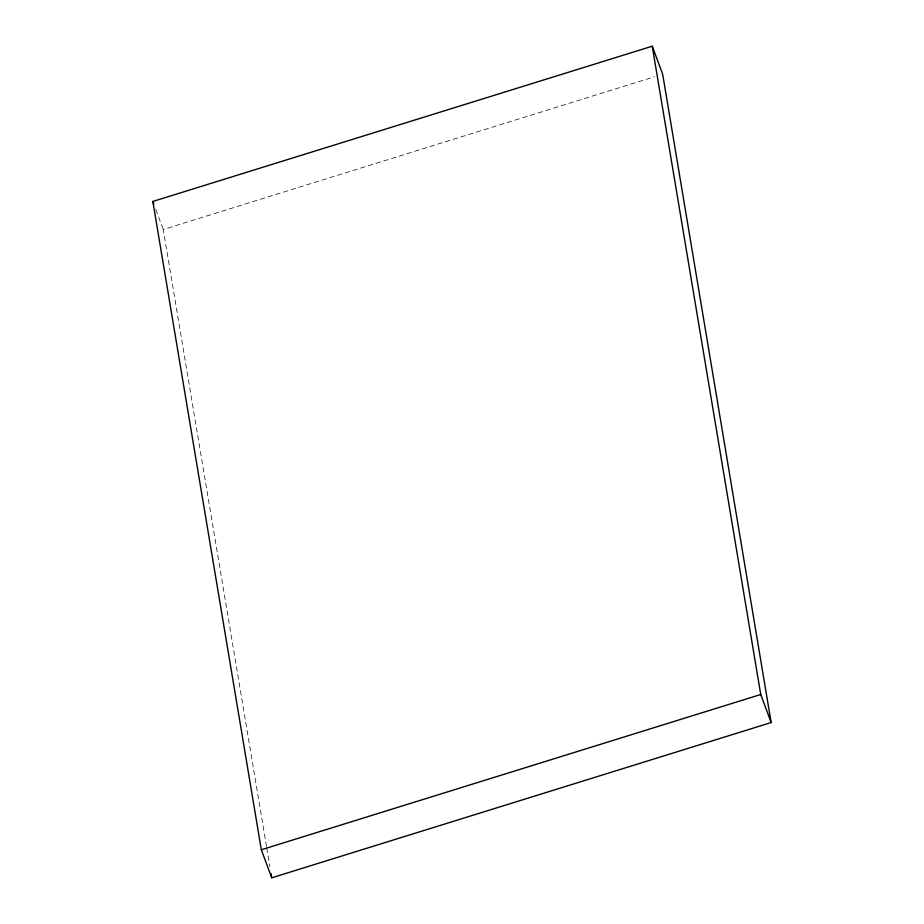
<?xml version="1.0" encoding="UTF-8"?>
<svg xmlns="http://www.w3.org/2000/svg" width="924" height="924" viewBox="0 0 924 924"><rect width="100%" height="100%" fill="white"/><g stroke="black" fill="none" stroke-linecap="round" stroke-linejoin="round"><path stroke-width="0.69" stroke-dasharray="4.62 3.46" d="M266.516 846.523L163.259 229.498L654.411 76.796M155.821 209.471L163.259 229.498M266.747 847.943L269.843 866.423"/><path stroke-width="1.39" d="M152.841 201.455L652.252 46.2L662.67 74.232L771.159 722.545L271.748 877.8L261.33 849.768L152.841 201.455L153.834 204.135M261.33 849.768L760.741 694.501L652.252 46.2M760.741 694.501L771.159 722.545M271.032 873.538L271.748 877.8"/></g></svg>
